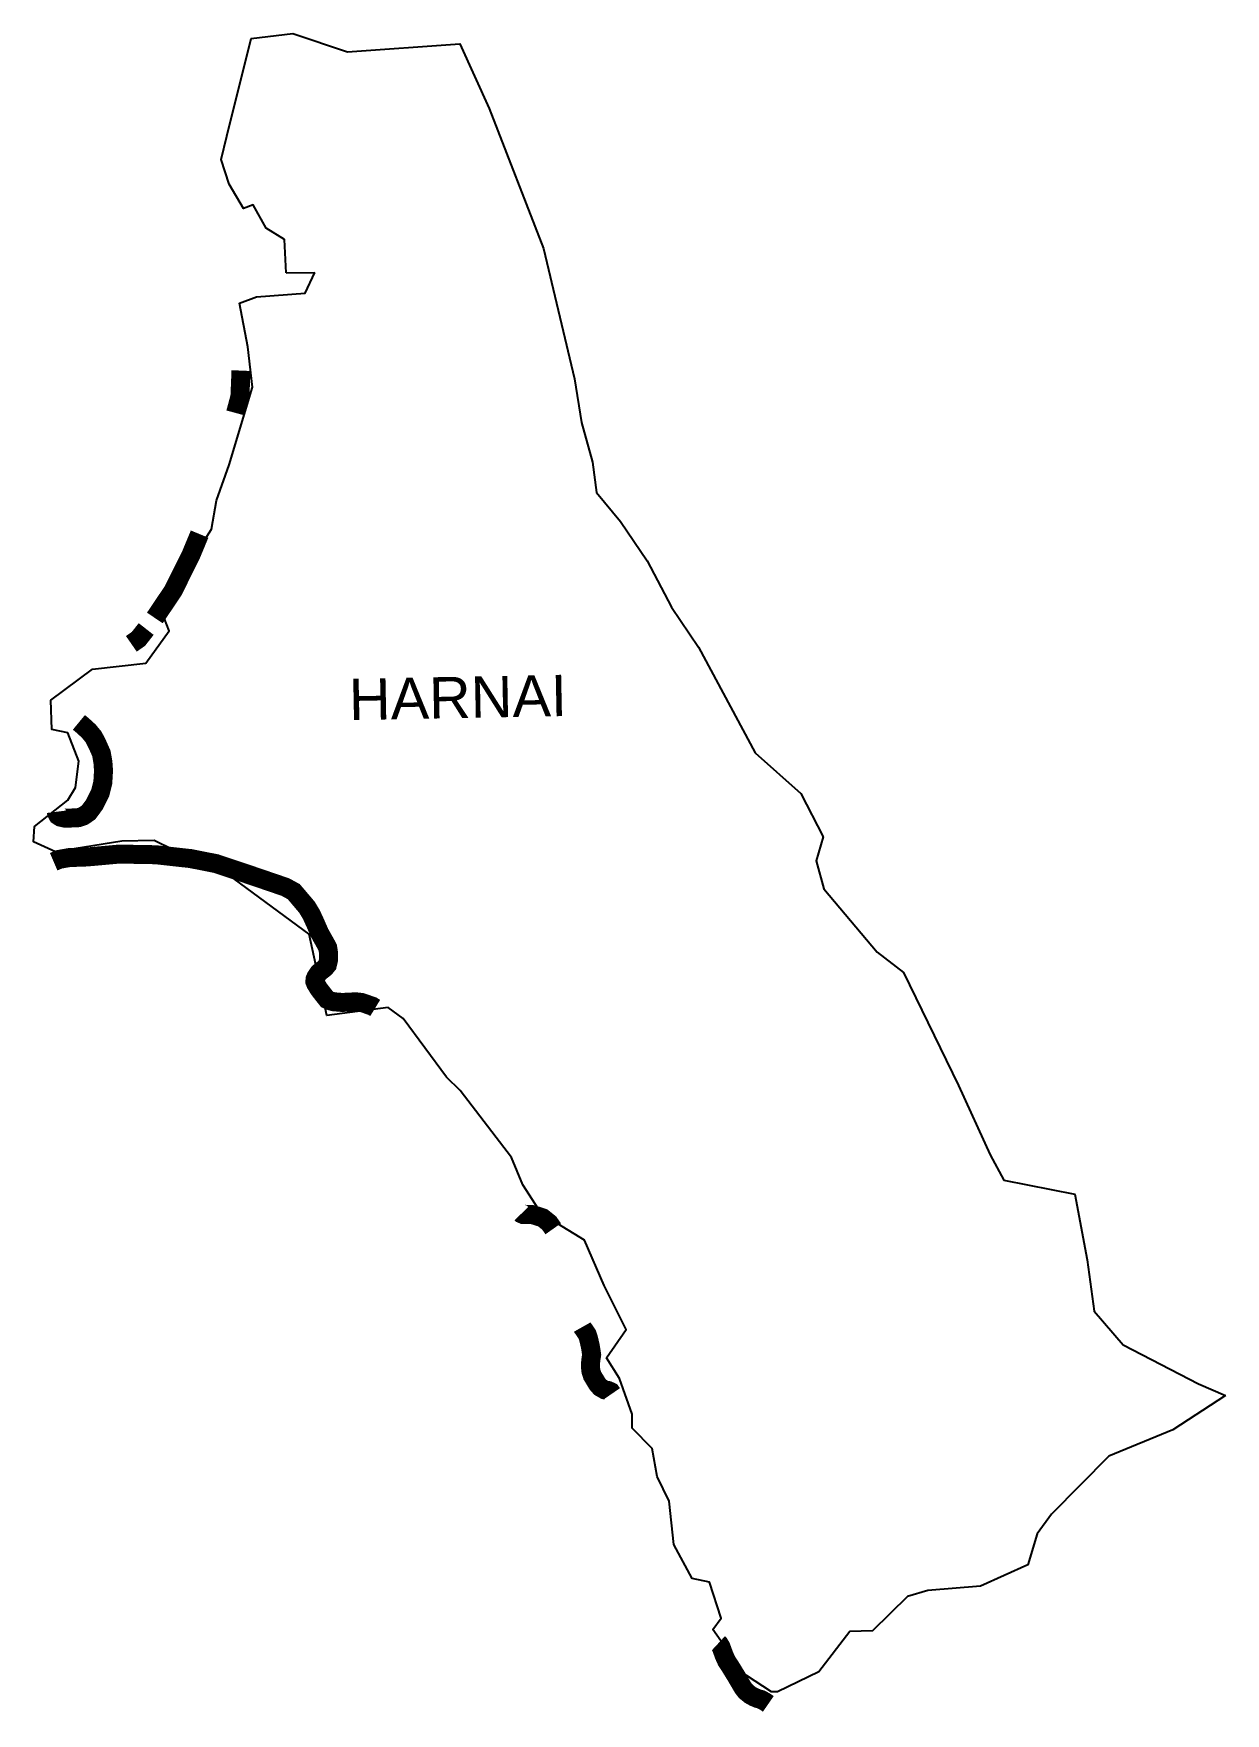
# Model space of a CAD drawing. Header units: metres. Extents: x 297505 to 300643, y 1968132 to 1972555.
import ezdxf

# ---------------------------------------------------------------- set-up
doc = ezdxf.new("R2010")
doc.units = ezdxf.units.M
for name, color, linetype in [('NATURALLY PROTECTED', 3, 'Continuous'), ('village', 3, 'Continuous'), ('VILLAGE NAME', 250, 'Continuous')]:
    doc.layers.add(name, color=color, linetype=linetype)
doc.styles.get("Standard").update_dxf_attribs({"font": 'calibri.ttf'})

msp = doc.modelspace()

# ---------------------------------------------------------------- linework, layer by layer
at = {"layer": 'NATURALLY PROTECTED', "color": 116, "true_color": 0x136734, "const_width": 50, "flags": 128}
for points in [[(298051.0432439366, 1971667.577910161), (298048.2314073705, 1971598.716070107), (298036.7108985389, 1971556.150816497)], [(297942.0561143213, 1971237.154588918), (297919.1326341292, 1971181.887568986), (297872.2009916875, 1971087.696008382), (297824.1977978122, 1971016.361055216)], [(297801.445315292, 1970987.240970851), (297781.0470796319, 1970961.235742527), (297762.3167233903, 1970948.226421574)], [(297624.2726873574, 1970741.409802211), (297633.745110321, 1970733.595571191), (297650.3120725627, 1970718.390378392), (297662.9343395405, 1970703.185185593), (297673.1140027075, 1970683.061045348), (297683.4823746392, 1970659.746441699), (297687.5392341487, 1970636.657342008), (297689.1262066527, 1970614.273986185), (297687.3232421891, 1970583.300599965), (297680.6737212967, 1970556.095103952), (297665.1215423323, 1970525.008965753), (297649.6595494844, 1970504.335871429), (297636.4741876785, 1970495.100079698), (297622.9500595356, 1970490.482183833), (297605.8192445991, 1970489.693679252), (297588.4633433048, 1970489.13067863), (297575.6159899691, 1970491.946441014), (297569.1923133011, 1970496.1137086), (297565.3605401496, 1970503.547366849), (297565.0486013434, 1970506.040155207)], [(297557.8864014591, 1970374.525148252), (297572.6534897219, 1970380.817407207), (297598.5050747642, 1970385.391265263), (297646.3741980976, 1970387.122027121), (297730.5618010533, 1970394.682863529), (297826.4796620866, 1970392.962731486), (297918.4300918604, 1970382.813914471), (297986.0113235152, 1970369.450337328), (298087.8701002398, 1970335.183226632), (298167.837902383, 1970307.826255738), (298189.8546828076, 1970295.83544343), (298207.9138842375, 1970274.573533216), (298224.7733829579, 1970254.717416194), (298236.1535067007, 1970235.804315724), (298244.9356639952, 1970216.767453822), (298258.1930231212, 1970186.5377751), (298274.6553997823, 1970157.300845283), (298279.3556879718, 1970147.905985945), (298281.4587675793, 1970134.8028393), (298281.2109452256, 1970115.024547718), (298278.3666721563, 1970102.86783435), (298272.1817234438, 1970095.203736871), (298261.2972444085, 1970086.921211872), (298255.2252178083, 1970081.418763444), (298248.5461401214, 1970071.405856222), (298246.072463783, 1970065.472140965), (298245.5621820734, 1970059.019571551), (298247.8041887932, 1970053.234565067), (298255.967927003, 1970039.883895559), (298266.3681293289, 1970026.246600649), (298277.6247208281, 1970012.031119666), (298285.6688924319, 1970008.403611902), (298294.6085096587, 1970005.917456807), (298315.2831084671, 1970004.174926223), (298333.4673578735, 1970004.548108699), (298352.1495255872, 1970005.917456807), (298368.4648761424, 1970004.050405519), (298396.5461045019, 1969994.338929513), (298404.4071377105, 1969989.516338426)], [(298788.9808399121, 1969447.851062342), (298789.1164173745, 1969447.710881705), (298793.4756656277, 1969445.843830417), (298800.6996493462, 1969446.217012893), (298817.6379661853, 1969445.470268305), (298827.1037190854, 1969442.85647243), (298845.2872106254, 1969436.881756454), (298862.2262853309, 1969423.438835326), (298873.0538401909, 1969408.108624376)], [(298949.2310561769, 1969149.310410729), (298949.862938843, 1969148.187717238), (298953.2415078125, 1969143.638535542), (298962.3336325157, 1969130.195614414), (298965.6962862881, 1969120.362654794), (298970.6785008251, 1969099.077966403), (298972.927848672, 1969085.316530426), (298974.1919700361, 1969076.537820791), (298972.5292108798, 1969065.615305011), (298971.4992702719, 1969057.304686926), (298970.8656938568, 1969046.777752163), (298972.2139384052, 1969033.523889909), (298975.9365787772, 1969021.730488474), (298989.4068983967, 1968999.373707191), (298997.0886334965, 1968990.667128453), (299008.8097971758, 1968983.939593708), (299017.6798669871, 1968982.435854352), (299024.9099136378, 1968979.07417498), (299028.1816763198, 1968974.335722041)], [(299308.1763176797, 1968317.340652266), (299309.4812151983, 1968316.127465243), (299314.8029539385, 1968307.26257817), (299322.9265252225, 1968284.914528522), (299329.8958657886, 1968269.591648473), (299339.0190630194, 1968255.914871389), (299355.3798855662, 1968229.158485109), (299372.6319591466, 1968199.840692762), (299379.8544271321, 1968190.469370875), (299391.4088601758, 1968181.049075905), (299401.4195191077, 1968175.477154036), (299411.0497290439, 1968171.424536611), (299419.7932351455, 1968169.018401787), (299430.1835852065, 1968163.573278439), (299439.3067824372, 1968157.241324712)]]:
    msp.add_lwpolyline(points, dxfattribs=at)
at = {"layer": 'village', "flags": 128}
msp.add_lwpolyline([(298169.8983743337, 1971924.666591553), (298245.1045150506, 1971925.932284344)], dxfattribs=at)
at = {"layer": 'village', "color": 3, "true_color": 0x00ff00}
for points in [[(298169.8983743337, 1971924.666591553, 0), (298165.4911147468, 1972012.441053012, 0), (298116.9816927988, 1972042.848412963, 0), (298082.9430036476, 1972103.673828959, 0), (298057.6458829818, 1972094.630816966, 0), (298020.1991124395, 1972158.421534552, 0), (297998.4941372824, 1972223.617747141, 0), (298014.1462212862, 1972284.613690325, 0), (298077.6738741121, 1972541.618923206, 0), (298187.3326574489, 1972554.847778568, 0), (298331.0020604509, 1972506.43459826, 0), (298627.522453296, 1972528.283743403, 0), (298704.3578450221, 1972357.670770563, 0), (298847.3373114089, 1971988.939558644, 0), (298929.4743413912, 1971646.245662628, 0), (298947.3968025923, 1971531.233726271, 0), (298976.4160252805, 1971426.639571799, 0), (298987.3010674673, 1971347.072781195, 0), (299050.5346586083, 1971270.599886228, 0), (299120.2550040637, 1971166.912072702, 0), (299183.9929875048, 1971045.091667953, 0), (299255.7326204692, 1970939.567351035, 0), (299404.9524274208, 1970660.837108589, 0), (299524.4715347281, 1970553.982998997, 0), (299583.2899737406, 1970439.665203343, 0), (299565.167659139, 1970377.016647165, 0), (299585.729633834, 1970302.747666824, 0), (299725.5268155118, 1970136.061485767, 0), (299795.3813735278, 1970082.960201234, 0), (299940.2410858447, 1969785.057300668, 0), (300023.1471921189, 1969602.762546132, 0), (300059.5040560176, 1969536.090981538, 0), (300246.0935364936, 1969499.073553158, 0), (300279.0682774704, 1969326.490903768, 0), (300297.2215034587, 1969191.521174097, 0), (300373.7677634185, 1969102.32298419, 0), (300572.199619772, 1968999.942494248, 0), (300642.6083238554, 1968968.897088, 0)], [(300642.6083238554, 1968968.897088, 0), (300503.9456536758, 1968878.490688139, 0), (300335.6150820997, 1968809.848889427, 0), (300184.406166208, 1968656.414866018, 0), (300146.841059575, 1968604.842505443, 0), (300122.8556189728, 1968523.46898624, 0), (299997.804838827, 1968467.252098425, 0), (299858.9699142093, 1968455.703412944, 0), (299805.9025640181, 1968440.310317094, 0), (299713.9272756472, 1968349.832666468, 0), (299653.5273486411, 1968347.742162278, 0), (299572.1581298682, 1968241.411279764, 0), (299463.336652728, 1968189.231341962, 0), (299447.8307619221, 1968188.799618333, 0), (299339.1775853704, 1968259.980756434, 0), (299324.9982733265, 1968308.361982184, 0), (299293.3391361089, 1968353.495805298, 0), (299314.9834262322, 1968383.067381363, 0), (299284.225171308, 1968477.656445482, 0), (299239.0165343967, 1968487.155795804, 0), (299190.4223507679, 1968577.183399703, 0), (299178.5555264365, 1968691.414156969, 0), (299146.4802466505, 1968755.56114112, 0), (299133.8221530179, 1968829.512761556, 0), (299080.4465728062, 1968883.61625353, 0), (299080.9063676384, 1968920.273255562, 0), (299047.1756284108, 1969014.10243707, 0), (299013.4136386033, 1969068.167365221, 0), (299065.0186011968, 1969143.215267714, 0), (299007.3922843452, 1969258.732297208, 0), (298955.7809838919, 1969377.790687371, 0), (298842.4661142165, 1969447.442328673, 0), (298792.8630316985, 1969523.737772037, 0), (298762.9848551945, 1969595.955135902, 0), (298628.1666309696, 1969772.379970478, 0), (298592.2501705159, 1969807.311759196, 0), (298477.9641081407, 1969961.97795339, 0), (298438.2380874661, 1969990.664047277, 0), (298277.3206106403, 1969969.296676831, 0), (298230.8895860071, 1970184.246410981, 0), (298000.4478949491, 1970352.864402009, 0), (297938.111930725, 1970393.916600297, 0), (297926.3711036255, 1970379.684905648, 0), (297822.5924239524, 1970430.714558303, 0), (297737.3534211935, 1970429.005594127, 0), (297563.0666165742, 1970400.5773674, 0), (297505.0523313293, 1970427.13583288, 0), (297507.2392890968, 1970467.269657877, 0), (297595.3451653282, 1970536.600123322, 0), (297615.518303083, 1970570.105005829, 0), (297623.7857097117, 1970638.986277052, 0), (297595.576199032, 1970714.259250266, 0), (297552.7486023081, 1970722.911356928, 0), (297550.3137458033, 1970799.920414883, 0), (297659.7332415987, 1970881.438996268, 0), (297800.908878224, 1970897.3320074, 0), (297862.2330037692, 1970982.331454113, 0), (297849.3940592668, 1971013.948781893, 0), (297895.6076849269, 1971126.828435538, 0), (297973.7735746625, 1971249.700423021, 0), (297986.8338765572, 1971325.512823515, 0), (298019.5333409864, 1971419.336985586, 0), (298081.7696476207, 1971624.021330152, 0), (298069.0806927548, 1971729.909591084, 0), (298047.3664269116, 1971845.190451069, 0), (298091.529795232, 1971861.624248834, 0), (298220.1036418162, 1971871.578445633, 0), (298245.1045150506, 1971925.932284344, 0)]]:
    msp.add_polyline3d(points, dxfattribs=at)

# ---------------------------------------------------------------- texts
at = {"layer": 'VILLAGE NAME', "insert": (298334.0772780839, 1970855.915371218), "char_height": 108.7483136041808, "attachment_point": 1, "rotation": 1.10283298872307}
msp.add_mtext_dynamic_manual_height_columns('{\\fArial|b0|i0|c0|p34;HARNAI}', width=1571.31428896485, gutter_width=543.7415680209039, heights=[0], dxfattribs=at)

doc.saveas('drawing.dxf')
